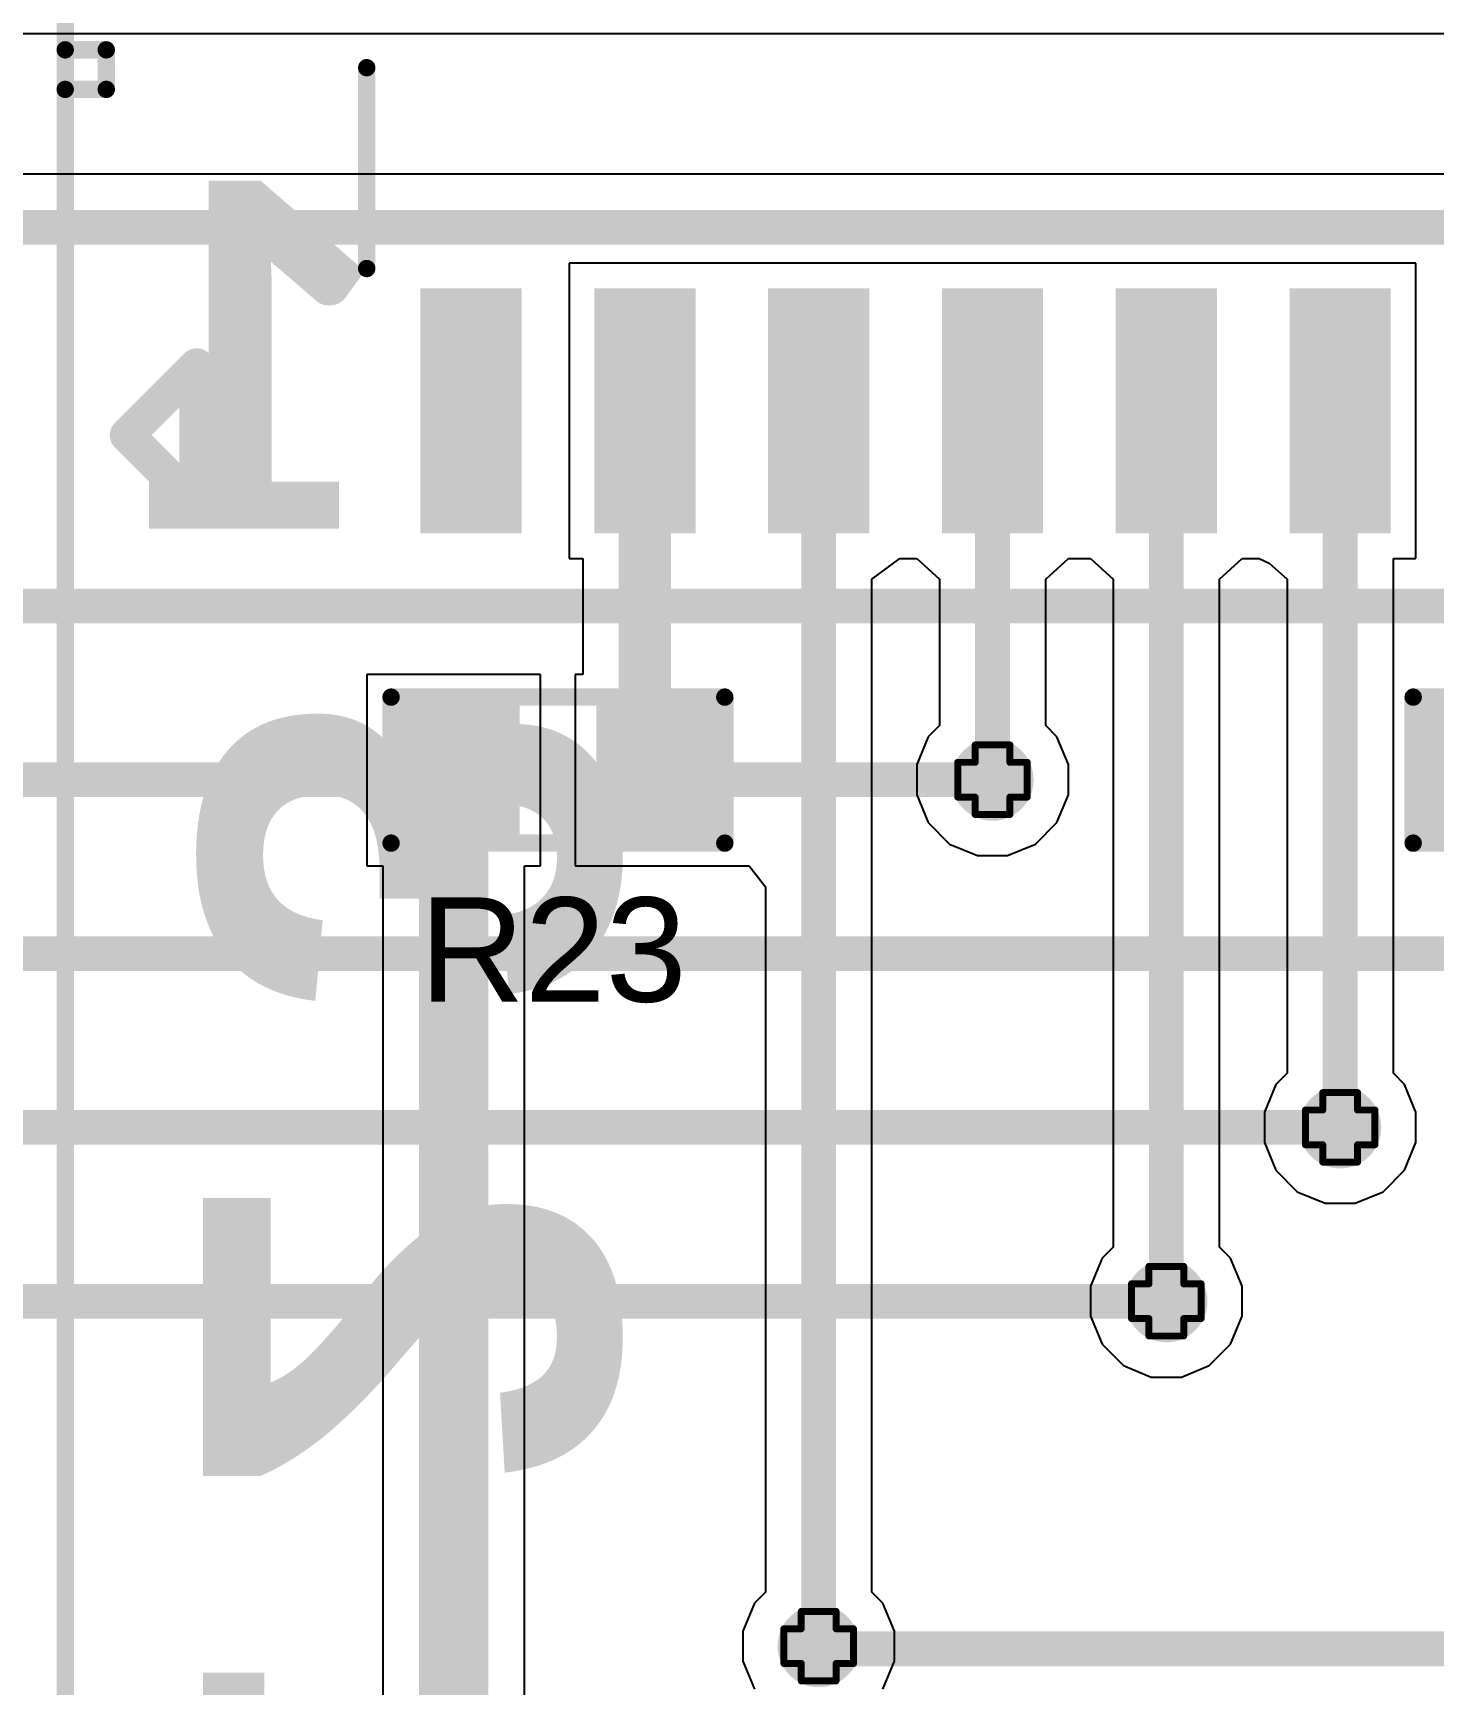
# Model space of a CAD drawing. Header units: inches. Extents: x -0.1 to 10.2, y 0 to 6.5.
# Drawn here: x 1.5888 to 1.9917, y 2.355 to 2.8301 of the extents above; entities that cross this region are included whole.
import ezdxf

# ---------------------------------------------------------------- set-up
doc = ezdxf.new("R2010")
doc.units = ezdxf.units.IN
doc.header["$MEASUREMENT"] = 0
for name, color, linetype in [('Bottom Layer', 5, 'Continuous'), ('Bottom Overlay', 54, 'Continuous'), ('Drill Drawing', 1, 'Continuous'), ('Top Layer', 1, 'Continuous'), ('Top Overlay', 2, 'Continuous'), ('Top Paste', 8, 'Continuous'), ('Top Solder', 216, 'Continuous'), ('Via Holes', 16, 'Continuous')]:
    doc.layers.add(name, color=color, linetype=linetype)
doc.styles.add('Arial', font='', dxfattribs={"height": 0.2})
doc.styles.add('Arial_Bold', font='', dxfattribs={"height": 0.2})
doc.styles.add('Calibri_Bold', font='', dxfattribs={"height": 0.2})
doc.styles.get('Arial').set_extended_font_data('Arial')
doc.styles.get('Arial_Bold').set_extended_font_data('Arial', bold=True)
doc.styles.get('Calibri_Bold').set_extended_font_data('Calibri', bold=True)

# ---------------------------------------------------------------- blocks, each defined once
blk = doc.blocks.new('SOIC_16_300____12')
at = {"layer": 'Top Layer'}
for points in [[(-0.22441, 0.18681), (-0.15945, 0.18681), (-0.15945, 0.16319), (-0.22441, 0.16319)], [(0.15945, 0.18681), (0.22441, 0.18681), (0.22441, 0.16319), (0.15945, 0.16319)], [(-0.22441, 0.13681), (-0.15945, 0.13681), (-0.15945, 0.11319), (-0.22441, 0.11319)], [(0.15945, 0.13681), (0.22441, 0.13681), (0.22441, 0.11319), (0.15945, 0.11319)], [(-0.22441, 0.08681), (-0.15945, 0.08681), (-0.15945, 0.06319), (-0.22441, 0.06319)], [(0.15945, 0.08681), (0.22441, 0.08681), (0.22441, 0.06319), (0.15945, 0.06319)], [(-0.22441, 0.03681), (-0.15945, 0.03681), (-0.15945, 0.01319), (-0.22441, 0.01319)], [(0.15945, 0.03681), (0.22441, 0.03681), (0.22441, 0.01319), (0.15945, 0.01319)], [(-0.22441, -0.01319), (-0.15945, -0.01319), (-0.15945, -0.03681), (-0.22441, -0.03681)], [(0.15945, -0.01319), (0.22441, -0.01319), (0.22441, -0.03681), (0.15945, -0.03681)], [(-0.22441, -0.06319), (-0.15945, -0.06319), (-0.15945, -0.08681), (-0.22441, -0.08681)], [(0.15945, -0.06319), (0.22441, -0.06319), (0.22441, -0.08681), (0.15945, -0.08681)], [(-0.22441, -0.11319), (-0.15945, -0.11319), (-0.15945, -0.13681), (-0.22441, -0.13681)], [(0.15945, -0.11319), (0.22441, -0.11319), (0.22441, -0.13681), (0.15945, -0.13681)], [(-0.22441, -0.16319), (-0.15945, -0.16319), (-0.15945, -0.18681), (-0.22441, -0.18681)], [(0.15945, -0.16319), (0.22441, -0.16319), (0.22441, -0.18681), (0.15945, -0.18681)]]:
    blk.add_hatch(color=1, dxfattribs=at).paths.add_polyline_path(points)
at = {"layer": 'Top Overlay'}
blk.add_hatch(color=2, dxfattribs=at).paths.add_polyline_path([(-0.156, 0.162), (-0.142, 0.162), (-0.142, 0.188), (-0.156, 0.188)])
at = {"layer": 'Top Paste'}
for points in [[(-0.22441, 0.18681), (-0.15945, 0.18681), (-0.15945, 0.16319), (-0.22441, 0.16319)], [(0.15945, 0.18681), (0.22441, 0.18681), (0.22441, 0.16319), (0.15945, 0.16319)], [(-0.22441, 0.13681), (-0.15945, 0.13681), (-0.15945, 0.11319), (-0.22441, 0.11319)], [(0.15945, 0.13681), (0.22441, 0.13681), (0.22441, 0.11319), (0.15945, 0.11319)], [(-0.22441, 0.08681), (-0.15945, 0.08681), (-0.15945, 0.06319), (-0.22441, 0.06319)], [(0.15945, 0.08681), (0.22441, 0.08681), (0.22441, 0.06319), (0.15945, 0.06319)], [(-0.22441, 0.03681), (-0.15945, 0.03681), (-0.15945, 0.01319), (-0.22441, 0.01319)], [(0.15945, 0.03681), (0.22441, 0.03681), (0.22441, 0.01319), (0.15945, 0.01319)], [(-0.22441, -0.01319), (-0.15945, -0.01319), (-0.15945, -0.03681), (-0.22441, -0.03681)], [(0.15945, -0.01319), (0.22441, -0.01319), (0.22441, -0.03681), (0.15945, -0.03681)], [(-0.22441, -0.06319), (-0.15945, -0.06319), (-0.15945, -0.08681), (-0.22441, -0.08681)], [(0.15945, -0.06319), (0.22441, -0.06319), (0.22441, -0.08681), (0.15945, -0.08681)], [(-0.22441, -0.11319), (-0.15945, -0.11319), (-0.15945, -0.13681), (-0.22441, -0.13681)], [(0.15945, -0.11319), (0.22441, -0.11319), (0.22441, -0.13681), (0.15945, -0.13681)], [(-0.22441, -0.16319), (-0.15945, -0.16319), (-0.15945, -0.18681), (-0.22441, -0.18681)], [(0.15945, -0.16319), (0.22441, -0.16319), (0.22441, -0.18681), (0.15945, -0.18681)]]:
    blk.add_hatch(color=8, dxfattribs=at).paths.add_polyline_path(points)
at = {"layer": 'Top Solder'}
for points in [[(-0.22717, 0.18957), (-0.15669, 0.18957), (-0.15669, 0.16043), (-0.22717, 0.16043)], [(0.15669, 0.18957), (0.22717, 0.18957), (0.22717, 0.16043), (0.15669, 0.16043)], [(-0.22717, 0.13957), (-0.15669, 0.13957), (-0.15669, 0.11043), (-0.22717, 0.11043)], [(0.15669, 0.13957), (0.22717, 0.13957), (0.22717, 0.11043), (0.15669, 0.11043)], [(-0.22717, 0.08957), (-0.15669, 0.08957), (-0.15669, 0.06043), (-0.22717, 0.06043)], [(0.15669, 0.08957), (0.22717, 0.08957), (0.22717, 0.06043), (0.15669, 0.06043)], [(-0.22717, 0.03957), (-0.15669, 0.03957), (-0.15669, 0.01043), (-0.22717, 0.01043)], [(0.15669, 0.03957), (0.22717, 0.03957), (0.22717, 0.01043), (0.15669, 0.01043)], [(-0.22717, -0.01043), (-0.15669, -0.01043), (-0.15669, -0.03957), (-0.22717, -0.03957)], [(0.15669, -0.01043), (0.22717, -0.01043), (0.22717, -0.03957), (0.15669, -0.03957)], [(-0.22717, -0.06043), (-0.15669, -0.06043), (-0.15669, -0.08957), (-0.22717, -0.08957)], [(0.15669, -0.06043), (0.22717, -0.06043), (0.22717, -0.08957), (0.15669, -0.08957)], [(-0.22717, -0.11043), (-0.15669, -0.11043), (-0.15669, -0.13957), (-0.22717, -0.13957)], [(0.15669, -0.11043), (0.22717, -0.11043), (0.22717, -0.13957), (0.15669, -0.13957)], [(-0.22717, -0.16043), (-0.15669, -0.16043), (-0.15669, -0.18957), (-0.22717, -0.18957)], [(0.15669, -0.16043), (0.22717, -0.16043), (0.22717, -0.18957), (0.15669, -0.18957)]]:
    blk.add_hatch(color=216, dxfattribs=at).paths.add_polyline_path(points)
at = {"layer": 'Top Overlay'}
for points in [[(-0.2363, 0.171, 0.00787, 0.00787, 0), (-0.2363, 0.181, 0.00787, 0.00787, 0)], [(-0.2313, 0.176, 0.00787, 0.00787, 0), (-0.2363, 0.181, 0.00787, 0.00787, 0)], [(-0.2363, 0.171, 0.00787, 0.00787, 0), (-0.2313, 0.176, 0.00787, 0.00787, 0)]]:
    blk.add_lwpolyline(points, format="xyseb", dxfattribs=at)
for points in [[(-0.23827, 0.181, 0.00394, 0.00394, 1), (-0.23433, 0.181, 0.00394, 0.00394, 1)], [(-0.23827, 0.181, 0.00394, 0.00394, 1), (-0.23433, 0.181, 0.00394, 0.00394, 1)], [(-0.23327, 0.176, 0.00394, 0.00394, 1), (-0.22933, 0.176, 0.00394, 0.00394, 1)], [(-0.23327, 0.176, 0.00394, 0.00394, 1), (-0.22933, 0.176, 0.00394, 0.00394, 1)], [(-0.23827, 0.171, 0.00394, 0.00394, 1), (-0.23433, 0.171, 0.00394, 0.00394, 1)], [(-0.23827, 0.171, 0.00394, 0.00394, 1), (-0.23433, 0.171, 0.00394, 0.00394, 1)]]:
    blk.add_lwpolyline(points, format="xyseb", close=True, dxfattribs=at)
blk = doc.blocks.new('R___0603_24')
at = {"layer": 'Top Layer'}
for points in [[(-0.015, 0.0175), (-0.015, -0.0175), (-0.045, -0.0175), (-0.045, 0.0175)], [(0.045, 0.0175), (0.045, -0.0175), (0.015, -0.0175), (0.015, 0.0175)]]:
    blk.add_hatch(color=1, dxfattribs=at).paths.add_polyline_path(points)
at = {"layer": 'Top Paste'}
for points in [[(-0.015, 0.0175), (-0.015, -0.0175), (-0.045, -0.0175), (-0.045, 0.0175)], [(0.045, 0.0175), (0.045, -0.0175), (0.015, -0.0175), (0.015, 0.0175)]]:
    blk.add_hatch(color=8, dxfattribs=at).paths.add_polyline_path(points)
at = {"layer": 'Top Solder'}
for points in [[(-0.011, 0.0215), (-0.011, -0.0215), (-0.049, -0.0215), (-0.049, 0.0215)], [(0.049, 0.0215), (0.049, -0.0215), (0.011, -0.0215), (0.011, 0.0215)]]:
    blk.add_hatch(color=216, dxfattribs=at).paths.add_polyline_path(points)
at = {"layer": 'Top Overlay'}
for points in [[(-0.048, -0.021, 0.005, 0.005, 0), (-0.048, 0.021, 0.005, 0.005, 0)], [(-0.048, 0.021, 0.005, 0.005, 0), (0.048, 0.021, 0.005, 0.005, 0)], [(0.048, -0.021, 0.005, 0.005, 0), (0.048, 0.021, 0.005, 0.005, 0)], [(-0.048, -0.021, 0.005, 0.005, 0), (0.048, -0.021, 0.005, 0.005, 0)]]:
    blk.add_lwpolyline(points, format="xyseb", dxfattribs=at)
for points in [[(-0.04925, 0.021, 0.0025, 0.0025, 1), (-0.04675, 0.021, 0.0025, 0.0025, 1)], [(-0.04925, 0.021, 0.0025, 0.0025, 1), (-0.04675, 0.021, 0.0025, 0.0025, 1)], [(0.04675, 0.021, 0.0025, 0.0025, 1), (0.04925, 0.021, 0.0025, 0.0025, 1)], [(0.04675, 0.021, 0.0025, 0.0025, 1), (0.04925, 0.021, 0.0025, 0.0025, 1)], [(-0.04925, -0.021, 0.0025, 0.0025, 1), (-0.04675, -0.021, 0.0025, 0.0025, 1)], [(-0.04925, -0.021, 0.0025, 0.0025, 1), (-0.04675, -0.021, 0.0025, 0.0025, 1)], [(0.04675, -0.021, 0.0025, 0.0025, 1), (0.04925, -0.021, 0.0025, 0.0025, 1)], [(0.04675, -0.021, 0.0025, 0.0025, 1), (0.04925, -0.021, 0.0025, 0.0025, 1)]]:
    blk.add_lwpolyline(points, format="xyseb", close=True, dxfattribs=at)
blk = doc.blocks.new('X9555WV_2_12_6TV01_B_56')
at = {"layer": 'Bottom Overlay'}
for points in [[(-0.5491, 0.19105, 0.01, 0.01, 0), (-0.5691, 0.21105, 0.01, 0.01, 0)], [(-0.5291, 0.21105, 0.01, 0.01, 0), (-0.5691, 0.21105, 0.01, 0.01, 0)], [(-0.5491, 0.19105, 0.01, 0.01, 0), (-0.5291, 0.21105, 0.01, 0.01, 0)], [(-0.65994, 0.17323, 0.005, 0.005, 0), (-0.65994, 0.18504, 0.005, 0.005, 0)], [(-0.64857, 0.18504, 0.005, 0.005, 0), (-0.65994, 0.18504, 0.005, 0.005, 0)], [(-0.64858, 0.17323, 0.005, 0.005, 0), (-0.64857, 0.18504, 0.005, 0.005, 0)], [(0.755, 0.17323, 0.005, 0.005, 0), (-0.755, 0.17323, 0.005, 0.005, 0)]]:
    blk.add_lwpolyline(points, format="xyseb", dxfattribs=at)
for points in [[(-0.5716, 0.21105, 0.005, 0.005, 1), (-0.5666, 0.21105, 0.005, 0.005, 1)], [(-0.5716, 0.21105, 0.005, 0.005, 1), (-0.5666, 0.21105, 0.005, 0.005, 1)], [(-0.5316, 0.21105, 0.005, 0.005, 1), (-0.5266, 0.21105, 0.005, 0.005, 1)], [(-0.5316, 0.21105, 0.005, 0.005, 1), (-0.5266, 0.21105, 0.005, 0.005, 1)], [(-0.5516, 0.19105, 0.005, 0.005, 1), (-0.5466, 0.19105, 0.005, 0.005, 1)], [(-0.5516, 0.19105, 0.005, 0.005, 1), (-0.5466, 0.19105, 0.005, 0.005, 1)], [(-0.66119, 0.18504, 0.0025, 0.0025, 1), (-0.65869, 0.18504, 0.0025, 0.0025, 1)], [(-0.66119, 0.18504, 0.0025, 0.0025, 1), (-0.65869, 0.18504, 0.0025, 0.0025, 1)], [(-0.64982, 0.18504, 0.0025, 0.0025, 1), (-0.64732, 0.18504, 0.0025, 0.0025, 1)], [(-0.64982, 0.18504, 0.0025, 0.0025, 1), (-0.64732, 0.18504, 0.0025, 0.0025, 1)], [(-0.66119, 0.17323, 0.0025, 0.0025, 1), (-0.65869, 0.17323, 0.0025, 0.0025, 1)], [(-0.64982, 0.17323, 0.0025, 0.0025, 1), (-0.64733, 0.17323, 0.0025, 0.0025, 1)]]:
    blk.add_lwpolyline(points, format="xyseb", close=True, dxfattribs=at)
blk = doc.blocks.new('C___0603_73')
at = {"layer": 'Top Layer'}
for points in [[(-0.015, 0.0175), (-0.015, -0.0175), (-0.045, -0.0175), (-0.045, 0.0175)], [(0.045, 0.0175), (0.045, -0.0175), (0.015, -0.0175), (0.015, 0.0175)]]:
    blk.add_hatch(color=1, dxfattribs=at).paths.add_polyline_path(points)
at = {"layer": 'Top Paste'}
for points in [[(-0.015, 0.0175), (-0.015, -0.0175), (-0.045, -0.0175), (-0.045, 0.0175)], [(0.045, 0.0175), (0.045, -0.0175), (0.015, -0.0175), (0.015, 0.0175)]]:
    blk.add_hatch(color=8, dxfattribs=at).paths.add_polyline_path(points)
at = {"layer": 'Top Solder'}
for points in [[(-0.01264, 0.01986), (-0.01264, -0.01986), (-0.04736, -0.01986), (-0.04736, 0.01986)], [(0.04736, 0.01986), (0.04736, -0.01986), (0.01264, -0.01986), (0.01264, 0.01986)]]:
    blk.add_hatch(color=216, dxfattribs=at).paths.add_polyline_path(points)
at = {"layer": 'Top Overlay'}
for points in [[(-0.049, -0.021, 0.005, 0.005, 0), (-0.049, 0.021, 0.005, 0.005, 0)], [(-0.049, 0.021, 0.005, 0.005, 0), (-0.018, 0.021, 0.005, 0.005, 0)], [(0.018, 0.021, 0.005, 0.005, 0), (0.049, 0.021, 0.005, 0.005, 0)], [(0.049, -0.021, 0.005, 0.005, 0), (0.049, 0.021, 0.005, 0.005, 0)], [(-0.049, -0.021, 0.005, 0.005, 0), (-0.018, -0.021, 0.005, 0.005, 0)], [(0.018, -0.021, 0.005, 0.005, 0), (0.049, -0.021, 0.005, 0.005, 0)]]:
    blk.add_lwpolyline(points, format="xyseb", dxfattribs=at)
for points in [[(-0.05025, 0.021, 0.0025, 0.0025, 1), (-0.04775, 0.021, 0.0025, 0.0025, 1)], [(-0.05025, 0.021, 0.0025, 0.0025, 1), (-0.04775, 0.021, 0.0025, 0.0025, 1)], [(-0.01925, 0.021, 0.0025, 0.0025, 1), (-0.01675, 0.021, 0.0025, 0.0025, 1)], [(0.01675, 0.021, 0.0025, 0.0025, 1), (0.01925, 0.021, 0.0025, 0.0025, 1)], [(0.04775, 0.021, 0.0025, 0.0025, 1), (0.05025, 0.021, 0.0025, 0.0025, 1)], [(0.04775, 0.021, 0.0025, 0.0025, 1), (0.05025, 0.021, 0.0025, 0.0025, 1)], [(-0.05025, -0.021, 0.0025, 0.0025, 1), (-0.04775, -0.021, 0.0025, 0.0025, 1)], [(-0.05025, -0.021, 0.0025, 0.0025, 1), (-0.04775, -0.021, 0.0025, 0.0025, 1)], [(-0.01925, -0.021, 0.0025, 0.0025, 1), (-0.01675, -0.021, 0.0025, 0.0025, 1)], [(0.01675, -0.021, 0.0025, 0.0025, 1), (0.01925, -0.021, 0.0025, 0.0025, 1)], [(0.04775, -0.021, 0.0025, 0.0025, 1), (0.05025, -0.021, 0.0025, 0.0025, 1)], [(0.04775, -0.021, 0.0025, 0.0025, 1), (0.05025, -0.021, 0.0025, 0.0025, 1)]]:
    blk.add_lwpolyline(points, format="xyseb", close=True, dxfattribs=at)

msp = doc.modelspace()

# ---------------------------------------------------------------- hatches: boundary and pattern name
at = {"layer": 'Bottom Layer'}
h = msp.add_hatch(color=5, dxfattribs=at)
edge = h.paths.add_edge_path()
edge.add_arc((1.86476, 2.61535), 0.01181, 0, 360)
h = msp.add_hatch(color=5, dxfattribs=at)
edge = h.paths.add_edge_path()
edge.add_arc((1.96476, 2.51535), 0.01181, 0, 360)
h = msp.add_hatch(color=5, dxfattribs=at)
edge = h.paths.add_edge_path()
edge.add_arc((1.91476, 2.46535), 0.01181, 0, 360)
h = msp.add_hatch(color=5, dxfattribs=at)
edge = h.paths.add_edge_path()
edge.add_arc((1.81476, 2.36614), 0.01181, 0, 360)
at = {"layer": 'Top Layer'}
h = msp.add_hatch(color=1, dxfattribs=at)
edge = h.paths.add_edge_path()
edge.add_arc((1.86476, 2.61535), 0.01181, 0, 360)
h = msp.add_hatch(color=1, dxfattribs=at)
edge = h.paths.add_edge_path()
edge.add_arc((1.96476, 2.51535), 0.01181, 0, 360)
h = msp.add_hatch(color=1, dxfattribs=at)
edge = h.paths.add_edge_path()
edge.add_arc((1.91476, 2.46535), 0.01181, 0, 360)
h = msp.add_hatch(color=1, dxfattribs=at)
edge = h.paths.add_edge_path()
edge.add_arc((1.81476, 2.36614), 0.01181, 0, 360)
at = {"layer": 'Via Holes'}
h = msp.add_hatch(color=7, dxfattribs=at)
edge = h.paths.add_edge_path()
edge.add_arc((1.86476, 2.61535), 0.00591, 0, 360)
h = msp.add_hatch(color=7, dxfattribs=at)
edge = h.paths.add_edge_path()
edge.add_arc((1.96476, 2.51535), 0.00591, 0, 360)
h = msp.add_hatch(color=7, dxfattribs=at)
edge = h.paths.add_edge_path()
edge.add_arc((1.91476, 2.46535), 0.00591, 0, 360)
h = msp.add_hatch(color=7, dxfattribs=at)
edge = h.paths.add_edge_path()
edge.add_arc((1.81476, 2.36614), 0.00591, 0, 360)

# ---------------------------------------------------------------- linework, layer by layer
at = {"layer": 'Bottom Layer'}
for p, q in [((0.01529, 2.83), (4.42345, 2.83)), ((2.24254, 2.7895), (1.44954, 2.7895))]:
    msp.add_line(p, q, dxfattribs=at)
for points in [[(1.44954, 2.77421, 0.01, 0.01, 0), (2.24254, 2.77421, 0.01, 0.01, 0)], [(1.53665, 2.66535, 0.01, 0.01, 0), (2.35788, 2.66535, 0.01, 0.01, 0)], [(1.4748, 2.61535, 0.01, 0.01, 0), (1.86476, 2.61535, 0.01, 0.01, 0)], [(1.43661, 2.56535, 0.01, 0.01, 0), (2.25788, 2.56535, 0.01, 0.01, 0)], [(1.4748, 2.51535, 0.01, 0.01, 0), (1.96476, 2.51535, 0.01, 0.01, 0)], [(1.43665, 2.46535, 0.01, 0.01, 0), (1.91476, 2.46535, 0.01, 0.01, 0)], [(1.81476, 2.36535, 0.01, 0.01, 0), (2.44474, 2.36535, 0.01, 0.01, 0)]]:
    msp.add_lwpolyline(points, format="xyseb", dxfattribs=at)
for points in [[(1.86226, 2.61535, 0.005, 0.005, 1), (1.86726, 2.61535, 0.005, 0.005, 1)], [(1.96226, 2.51535, 0.005, 0.005, 1), (1.96726, 2.51535, 0.005, 0.005, 1)], [(1.91226, 2.46535, 0.005, 0.005, 1), (1.91726, 2.46535, 0.005, 0.005, 1)], [(1.81226, 2.36535, 0.005, 0.005, 1), (1.81726, 2.36535, 0.005, 0.005, 1)]]:
    msp.add_lwpolyline(points, format="xyseb", close=True, dxfattribs=at)
at = {"layer": 'Drill Drawing'}
for points in [[(1.85976, 2.62035, 0.002, 0.002, 0), (1.85976, 2.62535, 0.002, 0.002, 0)], [(1.85976, 2.62535, 0.002, 0.002, 0), (1.86976, 2.62535, 0.002, 0.002, 0)], [(1.86976, 2.62035, 0.002, 0.002, 0), (1.86976, 2.62535, 0.002, 0.002, 0)], [(1.85476, 2.61035, 0.002, 0.002, 0), (1.85476, 2.62035, 0.002, 0.002, 0)], [(1.85476, 2.62035, 0.002, 0.002, 0), (1.85976, 2.62035, 0.002, 0.002, 0)], [(1.86976, 2.62035, 0.002, 0.002, 0), (1.87476, 2.62035, 0.002, 0.002, 0)], [(1.87476, 2.61035, 0.002, 0.002, 0), (1.87476, 2.62035, 0.002, 0.002, 0)], [(1.85476, 2.61035, 0.002, 0.002, 0), (1.85976, 2.61035, 0.002, 0.002, 0)], [(1.85976, 2.60535, 0.002, 0.002, 0), (1.85976, 2.61035, 0.002, 0.002, 0)], [(1.86976, 2.61035, 0.002, 0.002, 0), (1.87476, 2.61035, 0.002, 0.002, 0)], [(1.86976, 2.60535, 0.002, 0.002, 0), (1.86976, 2.61035, 0.002, 0.002, 0)], [(1.85976, 2.60535, 0.002, 0.002, 0), (1.86976, 2.60535, 0.002, 0.002, 0)], [(1.95976, 2.52035, 0.002, 0.002, 0), (1.95976, 2.52535, 0.002, 0.002, 0)], [(1.95976, 2.52535, 0.002, 0.002, 0), (1.96976, 2.52535, 0.002, 0.002, 0)], [(1.96976, 2.52035, 0.002, 0.002, 0), (1.96976, 2.52535, 0.002, 0.002, 0)], [(1.95476, 2.51035, 0.002, 0.002, 0), (1.95476, 2.52035, 0.002, 0.002, 0)], [(1.95476, 2.52035, 0.002, 0.002, 0), (1.95976, 2.52035, 0.002, 0.002, 0)], [(1.96976, 2.52035, 0.002, 0.002, 0), (1.97476, 2.52035, 0.002, 0.002, 0)], [(1.97476, 2.51035, 0.002, 0.002, 0), (1.97476, 2.52035, 0.002, 0.002, 0)], [(1.95476, 2.51035, 0.002, 0.002, 0), (1.95976, 2.51035, 0.002, 0.002, 0)], [(1.95976, 2.50535, 0.002, 0.002, 0), (1.95976, 2.51035, 0.002, 0.002, 0)], [(1.96976, 2.51035, 0.002, 0.002, 0), (1.97476, 2.51035, 0.002, 0.002, 0)], [(1.96976, 2.50535, 0.002, 0.002, 0), (1.96976, 2.51035, 0.002, 0.002, 0)], [(1.95976, 2.50535, 0.002, 0.002, 0), (1.96976, 2.50535, 0.002, 0.002, 0)], [(1.90976, 2.47035, 0.002, 0.002, 0), (1.90976, 2.47535, 0.002, 0.002, 0)], [(1.90976, 2.47535, 0.002, 0.002, 0), (1.91976, 2.47535, 0.002, 0.002, 0)], [(1.91976, 2.47035, 0.002, 0.002, 0), (1.91976, 2.47535, 0.002, 0.002, 0)], [(1.90476, 2.46035, 0.002, 0.002, 0), (1.90476, 2.47035, 0.002, 0.002, 0)], [(1.90476, 2.47035, 0.002, 0.002, 0), (1.90976, 2.47035, 0.002, 0.002, 0)], [(1.91976, 2.47035, 0.002, 0.002, 0), (1.92476, 2.47035, 0.002, 0.002, 0)], [(1.92476, 2.46035, 0.002, 0.002, 0), (1.92476, 2.47035, 0.002, 0.002, 0)], [(1.90476, 2.46035, 0.002, 0.002, 0), (1.90976, 2.46035, 0.002, 0.002, 0)], [(1.90976, 2.45535, 0.002, 0.002, 0), (1.90976, 2.46035, 0.002, 0.002, 0)], [(1.91976, 2.46035, 0.002, 0.002, 0), (1.92476, 2.46035, 0.002, 0.002, 0)], [(1.91976, 2.45535, 0.002, 0.002, 0), (1.91976, 2.46035, 0.002, 0.002, 0)], [(1.90976, 2.45535, 0.002, 0.002, 0), (1.91976, 2.45535, 0.002, 0.002, 0)], [(1.80976, 2.37114, 0.002, 0.002, 0), (1.80976, 2.37614, 0.002, 0.002, 0)], [(1.80976, 2.37614, 0.002, 0.002, 0), (1.81976, 2.37614, 0.002, 0.002, 0)], [(1.81976, 2.37114, 0.002, 0.002, 0), (1.81976, 2.37614, 0.002, 0.002, 0)], [(1.80476, 2.36114, 0.002, 0.002, 0), (1.80476, 2.37114, 0.002, 0.002, 0)], [(1.80476, 2.37114, 0.002, 0.002, 0), (1.80976, 2.37114, 0.002, 0.002, 0)], [(1.81976, 2.37114, 0.002, 0.002, 0), (1.82476, 2.37114, 0.002, 0.002, 0)], [(1.82476, 2.36114, 0.002, 0.002, 0), (1.82476, 2.37114, 0.002, 0.002, 0)], [(1.80476, 2.36114, 0.002, 0.002, 0), (1.80976, 2.36114, 0.002, 0.002, 0)], [(1.80976, 2.35614, 0.002, 0.002, 0), (1.80976, 2.36114, 0.002, 0.002, 0)], [(1.81976, 2.36114, 0.002, 0.002, 0), (1.82476, 2.36114, 0.002, 0.002, 0)], [(1.81976, 2.35614, 0.002, 0.002, 0), (1.81976, 2.36114, 0.002, 0.002, 0)], [(1.80976, 2.35614, 0.002, 0.002, 0), (1.81976, 2.35614, 0.002, 0.002, 0)]]:
    msp.add_lwpolyline(points, format="xyseb", dxfattribs=at)
for points in [[(1.85926, 2.62535, 0.001, 0.001, 1), (1.86026, 2.62535, 0.001, 0.001, 1)], [(1.85926, 2.62535, 0.001, 0.001, 1), (1.86026, 2.62535, 0.001, 0.001, 1)], [(1.86926, 2.62535, 0.001, 0.001, 1), (1.87026, 2.62535, 0.001, 0.001, 1)], [(1.86926, 2.62535, 0.001, 0.001, 1), (1.87026, 2.62535, 0.001, 0.001, 1)], [(1.85426, 2.62035, 0.001, 0.001, 1), (1.85526, 2.62035, 0.001, 0.001, 1)], [(1.85426, 2.62035, 0.001, 0.001, 1), (1.85526, 2.62035, 0.001, 0.001, 1)], [(1.85926, 2.62035, 0.001, 0.001, 1), (1.86026, 2.62035, 0.001, 0.001, 1)], [(1.85926, 2.62035, 0.001, 0.001, 1), (1.86026, 2.62035, 0.001, 0.001, 1)], [(1.86926, 2.62035, 0.001, 0.001, 1), (1.87026, 2.62035, 0.001, 0.001, 1)], [(1.86926, 2.62035, 0.001, 0.001, 1), (1.87026, 2.62035, 0.001, 0.001, 1)], [(1.87426, 2.62035, 0.001, 0.001, 1), (1.87526, 2.62035, 0.001, 0.001, 1)], [(1.87426, 2.62035, 0.001, 0.001, 1), (1.87526, 2.62035, 0.001, 0.001, 1)], [(1.85426, 2.61035, 0.001, 0.001, 1), (1.85526, 2.61035, 0.001, 0.001, 1)], [(1.85426, 2.61035, 0.001, 0.001, 1), (1.85526, 2.61035, 0.001, 0.001, 1)], [(1.85926, 2.61035, 0.001, 0.001, 1), (1.86026, 2.61035, 0.001, 0.001, 1)], [(1.85926, 2.61035, 0.001, 0.001, 1), (1.86026, 2.61035, 0.001, 0.001, 1)], [(1.86926, 2.61035, 0.001, 0.001, 1), (1.87026, 2.61035, 0.001, 0.001, 1)], [(1.86926, 2.61035, 0.001, 0.001, 1), (1.87026, 2.61035, 0.001, 0.001, 1)], [(1.87426, 2.61035, 0.001, 0.001, 1), (1.87526, 2.61035, 0.001, 0.001, 1)], [(1.87426, 2.61035, 0.001, 0.001, 1), (1.87526, 2.61035, 0.001, 0.001, 1)], [(1.85926, 2.60535, 0.001, 0.001, 1), (1.86026, 2.60535, 0.001, 0.001, 1)], [(1.85926, 2.60535, 0.001, 0.001, 1), (1.86026, 2.60535, 0.001, 0.001, 1)], [(1.86926, 2.60535, 0.001, 0.001, 1), (1.87026, 2.60535, 0.001, 0.001, 1)], [(1.86926, 2.60535, 0.001, 0.001, 1), (1.87026, 2.60535, 0.001, 0.001, 1)], [(1.95926, 2.52535, 0.001, 0.001, 1), (1.96026, 2.52535, 0.001, 0.001, 1)], [(1.95926, 2.52535, 0.001, 0.001, 1), (1.96026, 2.52535, 0.001, 0.001, 1)], [(1.96926, 2.52535, 0.001, 0.001, 1), (1.97026, 2.52535, 0.001, 0.001, 1)], [(1.96926, 2.52535, 0.001, 0.001, 1), (1.97026, 2.52535, 0.001, 0.001, 1)], [(1.95426, 2.52035, 0.001, 0.001, 1), (1.95526, 2.52035, 0.001, 0.001, 1)], [(1.95426, 2.52035, 0.001, 0.001, 1), (1.95526, 2.52035, 0.001, 0.001, 1)], [(1.95926, 2.52035, 0.001, 0.001, 1), (1.96026, 2.52035, 0.001, 0.001, 1)], [(1.95926, 2.52035, 0.001, 0.001, 1), (1.96026, 2.52035, 0.001, 0.001, 1)], [(1.96926, 2.52035, 0.001, 0.001, 1), (1.97026, 2.52035, 0.001, 0.001, 1)], [(1.96926, 2.52035, 0.001, 0.001, 1), (1.97026, 2.52035, 0.001, 0.001, 1)], [(1.97426, 2.52035, 0.001, 0.001, 1), (1.97526, 2.52035, 0.001, 0.001, 1)], [(1.97426, 2.52035, 0.001, 0.001, 1), (1.97526, 2.52035, 0.001, 0.001, 1)], [(1.95426, 2.51035, 0.001, 0.001, 1), (1.95526, 2.51035, 0.001, 0.001, 1)], [(1.95426, 2.51035, 0.001, 0.001, 1), (1.95526, 2.51035, 0.001, 0.001, 1)], [(1.95926, 2.51035, 0.001, 0.001, 1), (1.96026, 2.51035, 0.001, 0.001, 1)], [(1.95926, 2.51035, 0.001, 0.001, 1), (1.96026, 2.51035, 0.001, 0.001, 1)], [(1.96926, 2.51035, 0.001, 0.001, 1), (1.97026, 2.51035, 0.001, 0.001, 1)], [(1.96926, 2.51035, 0.001, 0.001, 1), (1.97026, 2.51035, 0.001, 0.001, 1)], [(1.97426, 2.51035, 0.001, 0.001, 1), (1.97526, 2.51035, 0.001, 0.001, 1)], [(1.97426, 2.51035, 0.001, 0.001, 1), (1.97526, 2.51035, 0.001, 0.001, 1)], [(1.95926, 2.50535, 0.001, 0.001, 1), (1.96026, 2.50535, 0.001, 0.001, 1)], [(1.95926, 2.50535, 0.001, 0.001, 1), (1.96026, 2.50535, 0.001, 0.001, 1)], [(1.96926, 2.50535, 0.001, 0.001, 1), (1.97026, 2.50535, 0.001, 0.001, 1)], [(1.96926, 2.50535, 0.001, 0.001, 1), (1.97026, 2.50535, 0.001, 0.001, 1)], [(1.90926, 2.47535, 0.001, 0.001, 1), (1.91026, 2.47535, 0.001, 0.001, 1)], [(1.90926, 2.47535, 0.001, 0.001, 1), (1.91026, 2.47535, 0.001, 0.001, 1)], [(1.91926, 2.47535, 0.001, 0.001, 1), (1.92026, 2.47535, 0.001, 0.001, 1)], [(1.91926, 2.47535, 0.001, 0.001, 1), (1.92026, 2.47535, 0.001, 0.001, 1)], [(1.90426, 2.47035, 0.001, 0.001, 1), (1.90526, 2.47035, 0.001, 0.001, 1)], [(1.90426, 2.47035, 0.001, 0.001, 1), (1.90526, 2.47035, 0.001, 0.001, 1)], [(1.90926, 2.47035, 0.001, 0.001, 1), (1.91026, 2.47035, 0.001, 0.001, 1)], [(1.90926, 2.47035, 0.001, 0.001, 1), (1.91026, 2.47035, 0.001, 0.001, 1)], [(1.91926, 2.47035, 0.001, 0.001, 1), (1.92026, 2.47035, 0.001, 0.001, 1)], [(1.91926, 2.47035, 0.001, 0.001, 1), (1.92026, 2.47035, 0.001, 0.001, 1)], [(1.92426, 2.47035, 0.001, 0.001, 1), (1.92526, 2.47035, 0.001, 0.001, 1)], [(1.92426, 2.47035, 0.001, 0.001, 1), (1.92526, 2.47035, 0.001, 0.001, 1)], [(1.90426, 2.46035, 0.001, 0.001, 1), (1.90526, 2.46035, 0.001, 0.001, 1)], [(1.90426, 2.46035, 0.001, 0.001, 1), (1.90526, 2.46035, 0.001, 0.001, 1)], [(1.90926, 2.46035, 0.001, 0.001, 1), (1.91026, 2.46035, 0.001, 0.001, 1)], [(1.90926, 2.46035, 0.001, 0.001, 1), (1.91026, 2.46035, 0.001, 0.001, 1)], [(1.91926, 2.46035, 0.001, 0.001, 1), (1.92026, 2.46035, 0.001, 0.001, 1)], [(1.91926, 2.46035, 0.001, 0.001, 1), (1.92026, 2.46035, 0.001, 0.001, 1)], [(1.92426, 2.46035, 0.001, 0.001, 1), (1.92526, 2.46035, 0.001, 0.001, 1)], [(1.92426, 2.46035, 0.001, 0.001, 1), (1.92526, 2.46035, 0.001, 0.001, 1)], [(1.90926, 2.45535, 0.001, 0.001, 1), (1.91026, 2.45535, 0.001, 0.001, 1)], [(1.90926, 2.45535, 0.001, 0.001, 1), (1.91026, 2.45535, 0.001, 0.001, 1)], [(1.91926, 2.45535, 0.001, 0.001, 1), (1.92026, 2.45535, 0.001, 0.001, 1)], [(1.91926, 2.45535, 0.001, 0.001, 1), (1.92026, 2.45535, 0.001, 0.001, 1)], [(1.80926, 2.37614, 0.001, 0.001, 1), (1.81026, 2.37614, 0.001, 0.001, 1)], [(1.80926, 2.37614, 0.001, 0.001, 1), (1.81026, 2.37614, 0.001, 0.001, 1)], [(1.81926, 2.37614, 0.001, 0.001, 1), (1.82026, 2.37614, 0.001, 0.001, 1)], [(1.81926, 2.37614, 0.001, 0.001, 1), (1.82026, 2.37614, 0.001, 0.001, 1)], [(1.80426, 2.37114, 0.001, 0.001, 1), (1.80526, 2.37114, 0.001, 0.001, 1)], [(1.80426, 2.37114, 0.001, 0.001, 1), (1.80526, 2.37114, 0.001, 0.001, 1)], [(1.80926, 2.37114, 0.001, 0.001, 1), (1.81026, 2.37114, 0.001, 0.001, 1)], [(1.80926, 2.37114, 0.001, 0.001, 1), (1.81026, 2.37114, 0.001, 0.001, 1)], [(1.81926, 2.37114, 0.001, 0.001, 1), (1.82026, 2.37114, 0.001, 0.001, 1)], [(1.81926, 2.37114, 0.001, 0.001, 1), (1.82026, 2.37114, 0.001, 0.001, 1)], [(1.82426, 2.37114, 0.001, 0.001, 1), (1.82526, 2.37114, 0.001, 0.001, 1)], [(1.82426, 2.37114, 0.001, 0.001, 1), (1.82526, 2.37114, 0.001, 0.001, 1)], [(1.80426, 2.36114, 0.001, 0.001, 1), (1.80526, 2.36114, 0.001, 0.001, 1)], [(1.80426, 2.36114, 0.001, 0.001, 1), (1.80526, 2.36114, 0.001, 0.001, 1)], [(1.80926, 2.36114, 0.001, 0.001, 1), (1.81026, 2.36114, 0.001, 0.001, 1)], [(1.80926, 2.36114, 0.001, 0.001, 1), (1.81026, 2.36114, 0.001, 0.001, 1)], [(1.81926, 2.36114, 0.001, 0.001, 1), (1.82026, 2.36114, 0.001, 0.001, 1)], [(1.81926, 2.36114, 0.001, 0.001, 1), (1.82026, 2.36114, 0.001, 0.001, 1)], [(1.82426, 2.36114, 0.001, 0.001, 1), (1.82526, 2.36114, 0.001, 0.001, 1)], [(1.82426, 2.36114, 0.001, 0.001, 1), (1.82526, 2.36114, 0.001, 0.001, 1)], [(1.80926, 2.35614, 0.001, 0.001, 1), (1.81026, 2.35614, 0.001, 0.001, 1)], [(1.80926, 2.35614, 0.001, 0.001, 1), (1.81026, 2.35614, 0.001, 0.001, 1)], [(1.81926, 2.35614, 0.001, 0.001, 1), (1.82026, 2.35614, 0.001, 0.001, 1)], [(1.81926, 2.35614, 0.001, 0.001, 1), (1.82026, 2.35614, 0.001, 0.001, 1)]]:
    msp.add_lwpolyline(points, format="xyseb", close=True, dxfattribs=at)
at = {"layer": 'Top Layer'}
for p, q in [((0.255, 2.83), (4.42532, 2.83)), ((1.78495, 2.76394), (1.74295, 2.76394)), ((1.74295, 2.76394), (1.74295, 2.67898)), ((1.78657, 2.76394), (1.78495, 2.76394)), ((1.79295, 2.76394), (1.78657, 2.76394)), ((1.79457, 2.76394), (1.79295, 2.76394)), ((1.83495, 2.76394), (1.79457, 2.76394)), ((1.83657, 2.76394), (1.83495, 2.76394)), ((1.84457, 2.76394), (1.83657, 2.76394)), ((1.88495, 2.76394), (1.84457, 2.76394)), ((1.88657, 2.76394), (1.88495, 2.76394)), ((1.89295, 2.76394), (1.88657, 2.76394)), ((1.89457, 2.76394), (1.89295, 2.76394)), ((1.93495, 2.76394), (1.89457, 2.76394)), ((1.93657, 2.76394), (1.93495, 2.76394)), ((1.94295, 2.76394), (1.93657, 2.76394)), ((1.94457, 2.76394), (1.94295, 2.76394)), ((1.98657, 2.76394), (1.94457, 2.76394)), ((1.98657, 2.67898), (1.98657, 2.76394)), ((1.74295, 2.67898), (1.74692, 2.67898)), ((1.74692, 2.67898), (1.74692, 2.64561)), ((1.83006, 2.673), (1.83806, 2.67898)), ((1.83806, 2.67898), (1.84295, 2.67898)), ((1.84295, 2.67898), (1.84947, 2.673)), ((1.88006, 2.673), (1.88657, 2.67898)), ((1.88657, 2.67898), (1.89295, 2.67898)), ((1.89295, 2.67898), (1.89947, 2.673)), ((1.93006, 2.673), (1.93657, 2.67898)), ((1.93657, 2.67898), (1.94147, 2.67898)), ((1.94147, 2.67898), (1.94437, 2.67768)), ((1.94437, 2.67768), (1.94947, 2.673)), ((1.98006, 2.53091), (1.98006, 2.67898)), ((1.98006, 2.67898), (1.98657, 2.67898)), ((1.83006, 2.38169), (1.83006, 2.673)), ((1.84947, 2.673), (1.84947, 2.63091)), ((1.88006, 2.63091), (1.88006, 2.673)), ((1.89947, 2.673), (1.89947, 2.4809)), ((1.93006, 2.4809), (1.93006, 2.673)), ((1.94947, 2.673), (1.94947, 2.53091)), ((1.73476, 2.64561), (1.68476, 2.64561)), ((1.68476, 2.64561), (1.68476, 2.59061)), ((1.73476, 2.59061), (1.73476, 2.64561)), ((1.74692, 2.64561), (1.74476, 2.64561)), ((1.74476, 2.64561), (1.74476, 2.59061)), ((1.84627, 2.62771), (1.84295, 2.61969)), ((1.84947, 2.63091), (1.84627, 2.62771)), ((1.88325, 2.62771), (1.88006, 2.63091)), ((1.88657, 2.61969), (1.88325, 2.62771)), ((1.84295, 2.61969), (1.84295, 2.61102)), ((1.88657, 2.61102), (1.88657, 2.61969)), ((1.84295, 2.61102), (1.84627, 2.603)), ((1.88325, 2.603), (1.88657, 2.61102)), ((1.84627, 2.603), (1.85241, 2.59686)), ((1.87712, 2.59686), (1.88325, 2.603)), ((1.85241, 2.59686), (1.86042, 2.59354)), ((1.8691, 2.59354), (1.87712, 2.59686)), ((1.68476, 2.59061), (1.68937, 2.59061)), ((1.68937, 2.59061), (1.68937, 2.34455)), ((1.73016, 2.33703), (1.73016, 2.59061)), ((1.73016, 2.59061), (1.73476, 2.59061)), ((1.74476, 2.59061), (1.79147, 2.59061)), ((1.79147, 2.59061), (1.79476, 2.59061)), ((1.79476, 2.59061), (1.79947, 2.58456)), ((1.86042, 2.59354), (1.8691, 2.59354)), ((1.79947, 2.58456), (1.79947, 2.38169)), ((1.94947, 2.53091), (1.94627, 2.52771)), ((1.98325, 2.52771), (1.98006, 2.53091)), ((1.94627, 2.52771), (1.94295, 2.51969)), ((1.98657, 2.51969), (1.98325, 2.52771)), ((1.94295, 2.51969), (1.94295, 2.51102)), ((1.98657, 2.51102), (1.98657, 2.51969)), ((1.94295, 2.51102), (1.94627, 2.503)), ((1.98325, 2.503), (1.98657, 2.51102)), ((1.94627, 2.503), (1.95241, 2.49686)), ((1.97712, 2.49686), (1.98325, 2.503)), ((1.95241, 2.49686), (1.96042, 2.49354)), ((1.9691, 2.49354), (1.97712, 2.49686)), ((1.96042, 2.49354), (1.9691, 2.49354)), ((1.89947, 2.4809), (1.89627, 2.47771)), ((1.93325, 2.47771), (1.93006, 2.4809)), ((1.89627, 2.47771), (1.89295, 2.46969)), ((1.93657, 2.46969), (1.93325, 2.47771)), ((1.89295, 2.46969), (1.89295, 2.46101)), ((1.93657, 2.46101), (1.93657, 2.46969)), ((1.89295, 2.46101), (1.89627, 2.453)), ((1.93325, 2.453), (1.93657, 2.46101)), ((1.89627, 2.453), (1.90241, 2.44686)), ((1.92712, 2.44686), (1.93325, 2.453)), ((1.90241, 2.44686), (1.91042, 2.44354)), ((1.91042, 2.44354), (1.9191, 2.44354)), ((1.9191, 2.44354), (1.92712, 2.44686)), ((1.79947, 2.38169), (1.79627, 2.3785)), ((1.83325, 2.3785), (1.83006, 2.38169)), ((1.79627, 2.3785), (1.79295, 2.37048)), ((1.83657, 2.37048), (1.83325, 2.3785)), ((1.79295, 2.37048), (1.79295, 2.3618)), ((1.83657, 2.3618), (1.83657, 2.37048)), ((1.79295, 2.3618), (1.79627, 2.35379)), ((1.83325, 2.35379), (1.83657, 2.3618))]:
    msp.add_line(p, q, dxfattribs=at)
for points in [[(1.76476, 2.62311, 0.015, 0.015, 0), (1.76476, 2.72146, 0.015, 0.015, 0)], [(1.76476, 2.72539, 0.01, 0.01, -0.414191), (1.76732, 2.72283, 0.01, 0.01, 0)], [(1.81476, 2.72146, 0.01, 0.01, 0), (1.81476, 2.72539, 0.01, 0.01, 0)], [(1.86476, 2.61535, 0.01, 0.01, 0), (1.86476, 2.72539, 0.01, 0.01, 0)], [(1.91476, 2.72146, 0.01, 0.01, 0), (1.91476, 2.72539, 0.01, 0.01, 0)], [(1.96476, 2.51535, 0.01, 0.01, 0), (1.96476, 2.72539, 0.01, 0.01, 0)], [(1.81476, 2.36614, 0.01, 0.01, 0), (1.81476, 2.72146, 0.01, 0.01, 0)], [(1.91476, 2.46535, 0.01, 0.01, 0), (1.91476, 2.72146, 0.01, 0.01, 0)], [(1.70976, 2.33703, 0.02, 0.02, 0), (1.70976, 2.61811, 0.02, 0.02, 0)]]:
    msp.add_lwpolyline(points, format="xyseb", dxfattribs=at)
for points in [[(1.76101, 2.72146, 0.0075, 0.0075, 1), (1.76851, 2.72146, 0.0075, 0.0075, 1)], [(1.76226, 2.72539, 0.005, 0.005, 1), (1.76726, 2.72539, 0.005, 0.005, 1)], [(1.76482, 2.72283, 0.005, 0.005, 1), (1.76982, 2.72283, 0.005, 0.005, 1)], [(1.81226, 2.72539, 0.005, 0.005, 1), (1.81726, 2.72539, 0.005, 0.005, 1)], [(1.86226, 2.72539, 0.005, 0.005, 1), (1.86726, 2.72539, 0.005, 0.005, 1)], [(1.91226, 2.72539, 0.005, 0.005, 1), (1.91726, 2.72539, 0.005, 0.005, 1)], [(1.96226, 2.72539, 0.005, 0.005, 1), (1.96726, 2.72539, 0.005, 0.005, 1)], [(1.81226, 2.72146, 0.005, 0.005, 1), (1.81726, 2.72146, 0.005, 0.005, 1)], [(1.81226, 2.72146, 0.005, 0.005, 1), (1.81726, 2.72146, 0.005, 0.005, 1)], [(1.91226, 2.72146, 0.005, 0.005, 1), (1.91726, 2.72146, 0.005, 0.005, 1)], [(1.91226, 2.72146, 0.005, 0.005, 1), (1.91726, 2.72146, 0.005, 0.005, 1)], [(1.70476, 2.61811, 0.01, 0.01, 1), (1.71476, 2.61811, 0.01, 0.01, 1)], [(1.76101, 2.62311, 0.0075, 0.0075, 1), (1.76851, 2.62311, 0.0075, 0.0075, 1)], [(1.86226, 2.61535, 0.005, 0.005, 1), (1.86726, 2.61535, 0.005, 0.005, 1)], [(1.96226, 2.51535, 0.005, 0.005, 1), (1.96726, 2.51535, 0.005, 0.005, 1)], [(1.91226, 2.46535, 0.005, 0.005, 1), (1.91726, 2.46535, 0.005, 0.005, 1)], [(1.81226, 2.36614, 0.005, 0.005, 1), (1.81726, 2.36614, 0.005, 0.005, 1)]]:
    msp.add_lwpolyline(points, format="xyseb", close=True, dxfattribs=at)
at = {"layer": 'Top Overlay'}
msp.add_lwpolyline([(1.68476, 2.76239, 0.005, 0.005, 0), (1.68476, 2.82016, 0.005, 0.005, 0)], format="xyseb", dxfattribs=at)
for points in [[(1.68351, 2.82016, 0.0025, 0.0025, 1), (1.68601, 2.82016, 0.0025, 0.0025, 1)], [(1.68351, 2.76239, 0.0025, 0.0025, 1), (1.68601, 2.76239, 0.0025, 0.0025, 1)]]:
    msp.add_lwpolyline(points, format="xyseb", close=True, dxfattribs=at)

# ---------------------------------------------------------------- block references
at = {"rotation": 270}
for name, p in [('SOIC_16_300____12', (1.88976, 2.91339)), ('X9555WV_2_12_6TV01_B_56', (1.4248, 2.16535))]:
    msp.add_blockref(name, p, dxfattribs=at)
for name, p in [('R___0603_24', (1.73976, 2.61811)), ('C___0603_73', (2.03476, 2.61811))]:
    msp.add_blockref(name, p)

# ---------------------------------------------------------------- texts
at = {"layer": 'Bottom Overlay', "style": 'Calibri_Bold', "text_generation_flag": 2}
msp.add_text('1', height=0.1, dxfattribs=at).set_placement((1.69453, 2.68755))
at = {"layer": 'Bottom Overlay', "style": 'Arial_Bold', "text_generation_flag": 2}
msp.add_text('CHANNEL 1 2 3', height=0.119, rotation=270, dxfattribs=at).set_placement((1.63763, 1.41188))
at = {"layer": 'Top Overlay', "style": 'Arial'}
msp.add_text('R23', height=0.03, dxfattribs=at).set_placement((1.69993, 2.5515))

doc.saveas('drawing.dxf')
